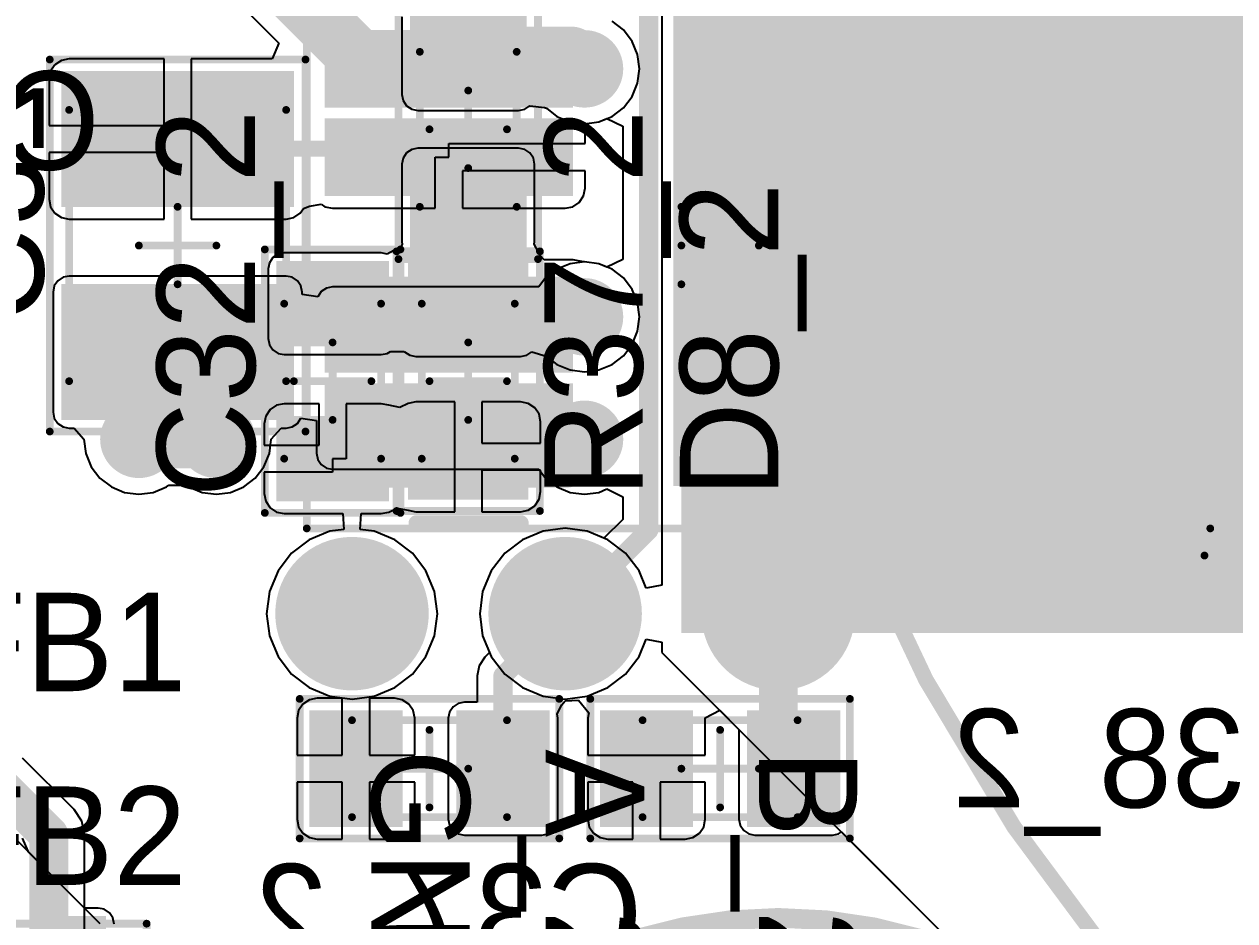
# Model space of a CAD drawing. Extents: x 5 to 126, y 30 to 120.
# Drawn here: x 52.77 to 68.39, y 83.79 to 95.36 of the extents above; entities that cross this region are included whole.
import ezdxf

# ---------------------------------------------------------------- set-up
doc = ezdxf.new("R2010")
doc.units = 0
doc.layers.get('0').update_dxf_attribs({"linetype": 'CONTINUOUS'})
for name, color, linetype in [('BOTTOMLAYER', 5, 'CONTINUOUS'), ('BOTTOMOVERLAY', 54, 'CONTINUOUS'), ('BOTTOMPASTE', 16, 'CONTINUOUS'), ('BOTTOMSOLDER', 6, 'CONTINUOUS'), ('MECHANICAL1', 6, 'CONTINUOUS'), ('MECHANICAL13', 56, 'CONTINUOUS'), ('MECHANICAL15', 56, 'CONTINUOUS'), ('MULTILAYER', 9, 'CONTINUOUS'), ('TOPLAYER', 1, 'CONTINUOUS'), ('TOPOVERLAY', 2, 'CONTINUOUS'), ('TOPPASTE', 8, 'CONTINUOUS'), ('TOPSOLDER', 216, 'CONTINUOUS')]:
    doc.layers.add(name, color=color, linetype=linetype)

# ---------------------------------------------------------------- blocks, each defined once
blk = doc.blocks.new('K_______5001_6')
at = {"layer": 'BOTTOMLAYER', "const_width": 0.889}
blk.add_lwpolyline([(-0.4445, 0, 1), (0.4445, 0, 1)], format="xyb", close=True, dxfattribs=at)
at = {"layer": 'BOTTOMSOLDER', "const_width": 0.9906}
blk.add_lwpolyline([(-0.4953, 0, 1), (0.4953, 0, 1)], format="xyb", close=True, dxfattribs=at)
at = {"layer": 'MULTILAYER', "const_width": 0.889}
blk.add_lwpolyline([(-0.4445, 0, 1), (0.4445, 0, 1)], format="xyb", close=True, dxfattribs=at)
at = {"layer": 'TOPLAYER', "const_width": 0.889}
blk.add_lwpolyline([(-0.4445, 0, 1), (0.4445, 0, 1)], format="xyb", close=True, dxfattribs=at)
at = {"layer": 'TOPSOLDER', "const_width": 0.9906}
blk.add_lwpolyline([(-0.4953, 0, 1), (0.4953, 0, 1)], format="xyb", close=True, dxfattribs=at)
blk = doc.blocks.new('12_5_________11')
at = {"layer": 'TOPOVERLAY', "const_width": 0.254}
blk.add_lwpolyline([(8.825, 0, 1), (-3.825, 0, 1)], format="xyb", close=True, dxfattribs=at)
blk = doc.blocks.new('12_5_________12')
at = {"layer": 'TOPOVERLAY', "const_width": 0.254}
blk.add_lwpolyline([(8.825, 0, 1), (-3.825, 0, 1)], format="xyb", close=True, dxfattribs=at)
blk = doc.blocks.new('K_______5002_33')
at = {"layer": 'BOTTOMLAYER', "const_width": 0.889}
blk.add_lwpolyline([(-0.4445, 0, 1), (0.4445, 0, 1)], format="xyb", close=True, dxfattribs=at)
at = {"layer": 'BOTTOMSOLDER', "const_width": 0.9906}
blk.add_lwpolyline([(-0.4953, 0, 1), (0.4953, 0, 1)], format="xyb", close=True, dxfattribs=at)
at = {"layer": 'MULTILAYER', "const_width": 0.889}
blk.add_lwpolyline([(-0.4445, 0, 1), (0.4445, 0, 1)], format="xyb", close=True, dxfattribs=at)
at = {"layer": 'TOPLAYER', "const_width": 0.889}
blk.add_lwpolyline([(-0.4445, 0, 1), (0.4445, 0, 1)], format="xyb", close=True, dxfattribs=at)
at = {"layer": 'TOPSOLDER', "const_width": 0.9906}
blk.add_lwpolyline([(-0.4953, 0, 1), (0.4953, 0, 1)], format="xyb", close=True, dxfattribs=at)
blk = doc.blocks.new('K_______5002_35')
at = {"layer": 'BOTTOMLAYER', "const_width": 0.889}
blk.add_lwpolyline([(-0.4445, 0, 1), (0.4445, 0, 1)], format="xyb", close=True, dxfattribs=at)
at = {"layer": 'BOTTOMSOLDER', "const_width": 0.9906}
blk.add_lwpolyline([(-0.4953, 0, 1), (0.4953, 0, 1)], format="xyb", close=True, dxfattribs=at)
at = {"layer": 'MULTILAYER', "const_width": 0.889}
blk.add_lwpolyline([(-0.4445, 0, 1), (0.4445, 0, 1)], format="xyb", close=True, dxfattribs=at)
at = {"layer": 'TOPLAYER', "const_width": 0.889}
blk.add_lwpolyline([(-0.4445, 0, 1), (0.4445, 0, 1)], format="xyb", close=True, dxfattribs=at)
at = {"layer": 'TOPSOLDER', "const_width": 0.9906}
blk.add_lwpolyline([(-0.4953, 0, 1), (0.4953, 0, 1)], format="xyb", close=True, dxfattribs=at)
blk = doc.blocks.new('1210C_B_39')
at = {"layer": 'BOTTOMLAYER'}
for points in [[(-2.15, 1.4), (-2.15, -1.4), (-0.6, 1.4), (-0.6, -1.4)], [(0.6, 1.4), (0.6, -1.4), (2.15, 1.4), (2.15, -1.4)]]:
    blk.add_solid(points, dxfattribs=at)
at = {"layer": 'BOTTOMPASTE'}
for points in [[(-2.15, 1.4), (-2.15, -1.4), (-0.6, 1.4), (-0.6, -1.4)], [(0.6, 1.4), (0.6, -1.4), (2.15, 1.4), (2.15, -1.4)]]:
    blk.add_solid(points, dxfattribs=at)
at = {"layer": 'BOTTOMSOLDER'}
for points in [[(-2.252, 1.502), (-2.252, -1.502), (-0.498, 1.502), (-0.498, -1.502)], [(0.498, 1.502), (0.498, -1.502), (2.252, 1.502), (2.252, -1.502)]]:
    blk.add_solid(points, dxfattribs=at)
at = {"layer": 'MECHANICAL13', "const_width": 0.1}
for points in [[(-1.75, 1.4), (1.75, 1.4)], [(-1.75, 1.4), (-1.75, -1.4)], [(1.75, 1.4), (1.75, -1.4)], [(-1.75, -1.4), (1.75, -1.4)]]:
    blk.add_lwpolyline(points, dxfattribs=at)
at = {"layer": 'MECHANICAL13', "const_width": 0.05}
for points in [[(-1.775, 1.4, 1), (-1.725, 1.4, 1)], [(-1.775, 1.4, 1), (-1.725, 1.4, 1)], [(1.725, 1.4, 1), (1.775, 1.4, 1)], [(1.725, 1.4, 1), (1.775, 1.4, 1)], [(-1.775, -1.4, 1), (-1.725, -1.4, 1)], [(-1.775, -1.4, 1), (-1.725, -1.4, 1)], [(1.725, -1.4, 1), (1.775, -1.4, 1)], [(1.725, -1.4, 1), (1.775, -1.4, 1)]]:
    blk.add_lwpolyline(points, format="xyb", close=True, dxfattribs=at)
at = {"layer": 'MECHANICAL15', "const_width": 0.1}
for points in [[(-2.4, 1.65), (2.4, 1.65)], [(-2.4, 1.65), (-2.4, -1.65)], [(2.4, 1.65), (2.4, -1.65)], [(0, 0.5), (0, -0.5)], [(-0.5, 0), (0.5, 0)], [(-2.4, -1.65), (2.4, -1.65)]]:
    blk.add_lwpolyline(points, dxfattribs=at)
at = {"layer": 'MECHANICAL15', "const_width": 0.05}
for points in [[(-2.425, 1.65, 1), (-2.375, 1.65, 1)], [(-2.425, 1.65, 1), (-2.375, 1.65, 1)], [(2.375, 1.65, 1), (2.425, 1.65, 1)], [(2.375, 1.65, 1), (2.425, 1.65, 1)], [(-0.025, 0.5, 1), (0.025, 0.5, 1)], [(-0.525, 0, 1), (-0.475, 0, 1)], [(0.475, 0, 1), (0.525, 0, 1)], [(-0.025, -0.5, 1), (0.025, -0.5, 1)], [(-2.425, -1.65, 1), (-2.375, -1.65, 1)], [(-2.425, -1.65, 1), (-2.375, -1.65, 1)], [(2.375, -1.65, 1), (2.425, -1.65, 1)], [(2.375, -1.65, 1), (2.425, -1.65, 1)]]:
    blk.add_lwpolyline(points, format="xyb", close=True, dxfattribs=at)
blk = doc.blocks.new('0805C_49')
at = {"layer": 'MECHANICAL13', "const_width": 0.1}
for points in [[(-1.675, -0.9), (-1.675, 0.9)], [(1.675, 0.9), (-1.675, 0.9)], [(1.675, -0.9), (1.675, 0.9)], [(-1, -0.625), (-1, 0.625)], [(1, 0.625), (-1, 0.625)], [(1, -0.625), (1, 0.625)], [(0, -0.5), (0, 0.5)], [(0.5, 0), (-0.5, 0)], [(1, -0.625), (-1, -0.625)], [(1.675, -0.9), (-1.675, -0.9)]]:
    blk.add_lwpolyline(points, dxfattribs=at)
at = {"layer": 'MECHANICAL13', "const_width": 0.05}
for points in [[(-1.7, 0.9, 1), (-1.65, 0.9, 1)], [(-1.7, 0.9, 1), (-1.65, 0.9, 1)], [(1.65, 0.9, 1), (1.7, 0.9, 1)], [(1.65, 0.9, 1), (1.7, 0.9, 1)], [(-1.025, 0.625, 1), (-0.975, 0.625, 1)], [(-1.025, 0.625, 1), (-0.975, 0.625, 1)], [(0.975, 0.625, 1), (1.025, 0.625, 1)], [(0.975, 0.625, 1), (1.025, 0.625, 1)], [(-0.025, 0.5, 1), (0.025, 0.5, 1)], [(-0.525, 0, 1), (-0.475, 0, 1)], [(0.475, 0, 1), (0.525, 0, 1)], [(-0.025, -0.5, 1), (0.025, -0.5, 1)], [(-1.025, -0.625, 1), (-0.975, -0.625, 1)], [(-1.025, -0.625, 1), (-0.975, -0.625, 1)], [(0.975, -0.625, 1), (1.025, -0.625, 1)], [(0.975, -0.625, 1), (1.025, -0.625, 1)], [(-1.7, -0.9, 1), (-1.65, -0.9, 1)], [(-1.7, -0.9, 1), (-1.65, -0.9, 1)], [(1.65, -0.9, 1), (1.7, -0.9, 1)], [(1.65, -0.9, 1), (1.7, -0.9, 1)]]:
    blk.add_lwpolyline(points, format="xyb", close=True, dxfattribs=at)
at = {"layer": 'TOPLAYER'}
for points in [[(-0.45, -0.65), (-0.45, 0.65), (-1.45, -0.65), (-1.45, 0.65)], [(1.45, -0.65), (1.45, 0.65), (0.45, -0.65), (0.45, 0.65)]]:
    blk.add_solid(points, dxfattribs=at)
at = {"layer": 'TOPPASTE'}
for points in [[(-0.45, -0.65), (-0.45, 0.65), (-1.45, -0.65), (-1.45, 0.65)], [(1.45, -0.65), (1.45, 0.65), (0.45, -0.65), (0.45, 0.65)]]:
    blk.add_solid(points, dxfattribs=at)
at = {"layer": 'TOPSOLDER'}
for points in [[(-0.348, -0.752), (-0.348, 0.752), (-1.552, -0.752), (-1.552, 0.752)], [(1.552, -0.752), (1.552, 0.752), (0.348, -0.752), (0.348, 0.752)]]:
    blk.add_solid(points, dxfattribs=at)
blk = doc.blocks.new('0805C_B_51')
at = {"layer": 'BOTTOMLAYER'}
for points in [[(-1.45, 0.65), (-1.45, -0.65), (-0.45, 0.65), (-0.45, -0.65)], [(0.45, 0.65), (0.45, -0.65), (1.45, 0.65), (1.45, -0.65)]]:
    blk.add_solid(points, dxfattribs=at)
at = {"layer": 'BOTTOMPASTE'}
for points in [[(-1.45, 0.65), (-1.45, -0.65), (-0.45, 0.65), (-0.45, -0.65)], [(0.45, 0.65), (0.45, -0.65), (1.45, 0.65), (1.45, -0.65)]]:
    blk.add_solid(points, dxfattribs=at)
at = {"layer": 'BOTTOMSOLDER'}
for points in [[(-1.552, 0.752), (-1.552, -0.752), (-0.348, 0.752), (-0.348, -0.752)], [(0.348, 0.752), (0.348, -0.752), (1.552, 0.752), (1.552, -0.752)]]:
    blk.add_solid(points, dxfattribs=at)
at = {"layer": 'MECHANICAL13', "const_width": 0.1}
for points in [[(-1.675, -0.9), (-1.675, 0.9)], [(-1.675, 0.9), (1.675, 0.9)], [(1.675, -0.9), (1.675, 0.9)], [(-1, -0.625), (-1, 0.625)], [(-1, 0.625), (1, 0.625)], [(1, -0.625), (1, 0.625)], [(0, -0.5), (0, 0.5)], [(-0.5, 0), (0.5, 0)], [(-1, -0.625), (1, -0.625)], [(-1.675, -0.9), (1.675, -0.9)]]:
    blk.add_lwpolyline(points, dxfattribs=at)
at = {"layer": 'MECHANICAL13', "const_width": 0.05}
for points in [[(-1.7, 0.9, 1), (-1.65, 0.9, 1)], [(-1.7, 0.9, 1), (-1.65, 0.9, 1)], [(1.65, 0.9, 1), (1.7, 0.9, 1)], [(1.65, 0.9, 1), (1.7, 0.9, 1)], [(-1.025, 0.625, 1), (-0.975, 0.625, 1)], [(-1.025, 0.625, 1), (-0.975, 0.625, 1)], [(0.975, 0.625, 1), (1.025, 0.625, 1)], [(0.975, 0.625, 1), (1.025, 0.625, 1)], [(-0.025, 0.5, 1), (0.025, 0.5, 1)], [(-0.525, 0, 1), (-0.475, 0, 1)], [(0.475, 0, 1), (0.525, 0, 1)], [(-0.025, -0.5, 1), (0.025, -0.5, 1)], [(-1.025, -0.625, 1), (-0.975, -0.625, 1)], [(-1.025, -0.625, 1), (-0.975, -0.625, 1)], [(0.975, -0.625, 1), (1.025, -0.625, 1)], [(0.975, -0.625, 1), (1.025, -0.625, 1)], [(-1.7, -0.9, 1), (-1.65, -0.9, 1)], [(-1.7, -0.9, 1), (-1.65, -0.9, 1)], [(1.65, -0.9, 1), (1.7, -0.9, 1)], [(1.65, -0.9, 1), (1.7, -0.9, 1)]]:
    blk.add_lwpolyline(points, format="xyb", close=True, dxfattribs=at)
blk = doc.blocks.new('0805C_B_53')
at = {"layer": 'BOTTOMLAYER'}
for points in [[(-1.45, 0.65), (-1.45, -0.65), (-0.45, 0.65), (-0.45, -0.65)], [(0.45, 0.65), (0.45, -0.65), (1.45, 0.65), (1.45, -0.65)]]:
    blk.add_solid(points, dxfattribs=at)
at = {"layer": 'BOTTOMPASTE'}
for points in [[(-1.45, 0.65), (-1.45, -0.65), (-0.45, 0.65), (-0.45, -0.65)], [(0.45, 0.65), (0.45, -0.65), (1.45, 0.65), (1.45, -0.65)]]:
    blk.add_solid(points, dxfattribs=at)
at = {"layer": 'BOTTOMSOLDER'}
for points in [[(-1.552, 0.752), (-1.552, -0.752), (-0.348, 0.752), (-0.348, -0.752)], [(0.348, 0.752), (0.348, -0.752), (1.552, 0.752), (1.552, -0.752)]]:
    blk.add_solid(points, dxfattribs=at)
at = {"layer": 'MECHANICAL13', "const_width": 0.1}
for points in [[(-1.675, -0.9), (-1.675, 0.9)], [(-1.675, 0.9), (1.675, 0.9)], [(1.675, -0.9), (1.675, 0.9)], [(-1, -0.625), (-1, 0.625)], [(-1, 0.625), (1, 0.625)], [(1, -0.625), (1, 0.625)], [(0, -0.5), (0, 0.5)], [(-0.5, 0), (0.5, 0)], [(-1, -0.625), (1, -0.625)], [(-1.675, -0.9), (1.675, -0.9)]]:
    blk.add_lwpolyline(points, dxfattribs=at)
at = {"layer": 'MECHANICAL13', "const_width": 0.05}
for points in [[(-1.7, 0.9, 1), (-1.65, 0.9, 1)], [(-1.7, 0.9, 1), (-1.65, 0.9, 1)], [(1.65, 0.9, 1), (1.7, 0.9, 1)], [(1.65, 0.9, 1), (1.7, 0.9, 1)], [(-1.025, 0.625, 1), (-0.975, 0.625, 1)], [(-1.025, 0.625, 1), (-0.975, 0.625, 1)], [(0.975, 0.625, 1), (1.025, 0.625, 1)], [(0.975, 0.625, 1), (1.025, 0.625, 1)], [(-0.025, 0.5, 1), (0.025, 0.5, 1)], [(-0.525, 0, 1), (-0.475, 0, 1)], [(0.475, 0, 1), (0.525, 0, 1)], [(-0.025, -0.5, 1), (0.025, -0.5, 1)], [(-1.025, -0.625, 1), (-0.975, -0.625, 1)], [(-1.025, -0.625, 1), (-0.975, -0.625, 1)], [(0.975, -0.625, 1), (1.025, -0.625, 1)], [(0.975, -0.625, 1), (1.025, -0.625, 1)], [(-1.7, -0.9, 1), (-1.65, -0.9, 1)], [(-1.7, -0.9, 1), (-1.65, -0.9, 1)], [(1.65, -0.9, 1), (1.7, -0.9, 1)], [(1.65, -0.9, 1), (1.7, -0.9, 1)]]:
    blk.add_lwpolyline(points, format="xyb", close=True, dxfattribs=at)
blk = doc.blocks.new('M____MELF_57')
at = {"layer": 'MECHANICAL13', "const_width": 0.1}
for points in [[(-1, 0.6), (-1, -0.6)], [(-1, 0.6), (1, 0.6)], [(1, 0.6), (1, -0.6)], [(-1, -0.6), (1, -0.6)]]:
    blk.add_lwpolyline(points, dxfattribs=at)
at = {"layer": 'MECHANICAL13', "const_width": 0.05}
for points in [[(-1.025, 0.6, 1), (-0.975, 0.6, 1)], [(-1.025, 0.6, 1), (-0.975, 0.6, 1)], [(0.975, 0.6, 1), (1.025, 0.6, 1)], [(0.975, 0.6, 1), (1.025, 0.6, 1)], [(-1.025, -0.6, 1), (-0.975, -0.6, 1)], [(-1.025, -0.6, 1), (-0.975, -0.6, 1)], [(0.975, -0.6, 1), (1.025, -0.6, 1)], [(0.975, -0.6, 1), (1.025, -0.6, 1)]]:
    blk.add_lwpolyline(points, format="xyb", close=True, dxfattribs=at)
at = {"layer": 'MECHANICAL13'}
blk.add_solid([(-1, -0.6), (-0.731, -0.6), (-1, 0.6), (-0.731, 0.6)], dxfattribs=at)
at = {"layer": 'MECHANICAL15', "const_width": 0.1}
for points in [[(-1.675, 0.925), (-1.675, -0.925)], [(-1.675, 0.925), (1.675, 0.925)], [(1.675, 0.925), (1.675, -0.925)], [(0, 0.5), (0, -0.5)], [(-0.5, 0), (0.5, 0)], [(-1.675, -0.925), (1.675, -0.925)]]:
    blk.add_lwpolyline(points, dxfattribs=at)
at = {"layer": 'MECHANICAL15', "const_width": 0.05}
for points in [[(-1.7, 0.925, 1), (-1.65, 0.925, 1)], [(-1.7, 0.925, 1), (-1.65, 0.925, 1)], [(1.65, 0.925, 1), (1.7, 0.925, 1)], [(1.65, 0.925, 1), (1.7, 0.925, 1)], [(-0.025, 0.5, 1), (0.025, 0.5, 1)], [(-0.525, 0, 1), (-0.475, 0, 1)], [(0.475, 0, 1), (0.525, 0, 1)], [(-0.025, -0.5, 1), (0.025, -0.5, 1)], [(-1.7, -0.925, 1), (-1.65, -0.925, 1)], [(-1.7, -0.925, 1), (-1.65, -0.925, 1)], [(1.65, -0.925, 1), (1.7, -0.925, 1)], [(1.65, -0.925, 1), (1.7, -0.925, 1)]]:
    blk.add_lwpolyline(points, format="xyb", close=True, dxfattribs=at)
at = {"layer": 'TOPLAYER'}
for points in [[(-0.525, -0.675), (-0.525, 0.675), (-1.425, -0.675), (-1.425, 0.675)], [(1.425, -0.675), (1.425, 0.675), (0.525, -0.675), (0.525, 0.675)]]:
    blk.add_solid(points, dxfattribs=at)
at = {"layer": 'TOPOVERLAY', "const_width": 0.2}
blk.add_lwpolyline([(-1.83, 0.67), (-1.83, -0.68)], dxfattribs=at)
at = {"layer": 'TOPOVERLAY', "const_width": 0.1}
for points in [[(-1.88, 0.67, 1), (-1.78, 0.67, 1)], [(-1.88, -0.68, 1), (-1.78, -0.68, 1)]]:
    blk.add_lwpolyline(points, format="xyb", close=True, dxfattribs=at)
at = {"layer": 'TOPPASTE'}
for points in [[(-0.525, -0.675), (-0.525, 0.675), (-1.425, -0.675), (-1.425, 0.675)], [(1.425, -0.675), (1.425, 0.675), (0.525, -0.675), (0.525, 0.675)]]:
    blk.add_solid(points, dxfattribs=at)
at = {"layer": 'TOPSOLDER'}
for points in [[(-0.423, -0.777), (-0.423, 0.777), (-1.527, -0.777), (-1.527, 0.777)], [(1.527, -0.777), (1.527, 0.777), (0.423, -0.777), (0.423, 0.777)]]:
    blk.add_solid(points, dxfattribs=at)
blk = doc.blocks.new('TO_252_B_65')
at = {"layer": 'BOTTOMLAYER'}
for points in [[(-0.5, 3), (-0.5, -3), (6, 3), (6, -3)], [(-5, 2.68), (-5, 1.88), (-2, 2.68), (-2, 1.88)], [(-5, 1.54), (-5, 0.74), (-2, 1.54), (-2, 0.74)], [(-5, -0.74), (-5, -1.54), (-2, -0.74), (-2, -1.54)], [(-5, -1.88), (-5, -2.68), (-2, -1.88), (-2, -2.68)]]:
    blk.add_solid(points, dxfattribs=at)
at = {"layer": 'BOTTOMPASTE'}
for points in [[(-0.5, 3), (-0.5, -3), (6, 3), (6, -3)], [(-5, 2.68), (-5, 1.88), (-2, 2.68), (-2, 1.88)], [(-5, 1.54), (-5, 0.74), (-2, 1.54), (-2, 0.74)], [(-5, -0.74), (-5, -1.54), (-2, -0.74), (-2, -1.54)], [(-5, -1.88), (-5, -2.68), (-2, -1.88), (-2, -2.68)]]:
    blk.add_solid(points, dxfattribs=at)
at = {"layer": 'BOTTOMSOLDER'}
for points in [[(-0.602, 3.102), (-0.602, -3.102), (6.102, 3.102), (6.102, -3.102)], [(-5.102, 2.782), (-5.102, 1.778), (-1.898, 2.782), (-1.898, 1.778)], [(-5.102, 1.642), (-5.102, 0.638), (-1.898, 1.642), (-1.898, 0.638)], [(-5.102, -0.638), (-5.102, -1.642), (-1.898, -0.638), (-1.898, -1.642)], [(-5.102, -1.778), (-5.102, -2.782), (-1.898, -1.778), (-1.898, -2.782)]]:
    blk.add_solid(points, dxfattribs=at)
at = {"layer": 'MECHANICAL15', "const_width": 0.1}
for points in [[(-5.334, -3.65), (-5.334, 3.65)], [(-5.334, 3.65), (6.325, 3.65)], [(6.325, -3.65), (6.325, 3.65)], [(-0.5, -0.5), (-0.5, 0.5)], [(-0.5, 0), (0.5, 0)], [(-5.334, -3.65), (6.325, -3.65)]]:
    blk.add_lwpolyline(points, dxfattribs=at)
at = {"layer": 'MECHANICAL15', "const_width": 0.05}
for points in [[(-5.359, 3.65, 1), (-5.309, 3.65, 1)], [(-5.359, 3.65, 1), (-5.309, 3.65, 1)], [(6.3, 3.65, 1), (6.35, 3.65, 1)], [(6.3, 3.65, 1), (6.35, 3.65, 1)], [(-0.525, 0.5, 1), (-0.475, 0.5, 1)], [(-0.525, 0, 1), (-0.475, 0, 1)], [(0.475, 0, 1), (0.525, 0, 1)], [(-0.525, -0.5, 1), (-0.475, -0.5, 1)], [(-5.359, -3.65, 1), (-5.309, -3.65, 1)], [(-5.359, -3.65, 1), (-5.309, -3.65, 1)], [(6.3, -3.65, 1), (6.35, -3.65, 1)], [(6.3, -3.65, 1), (6.35, -3.65, 1)]]:
    blk.add_lwpolyline(points, format="xyb", close=True, dxfattribs=at)
blk = doc.blocks.new('0805R_71')
at = {"layer": 'MECHANICAL13', "const_width": 0.1}
for points in [[(1.7, 0.875), (-1.7, 0.875)], [(-1.7, -0.875), (-1.7, 0.875)], [(1.7, -0.875), (1.7, 0.875)], [(1, 0.625), (-1, 0.625)], [(-1, -0.625), (-1, 0.625)], [(1, -0.625), (1, 0.625)], [(0, -0.5), (0, 0.5)], [(0.5, 0), (-0.5, 0)], [(1, -0.625), (-1, -0.625)], [(1.7, -0.875), (-1.7, -0.875)]]:
    blk.add_lwpolyline(points, dxfattribs=at)
at = {"layer": 'MECHANICAL13', "const_width": 0.05}
for points in [[(-1.725, 0.875, 1), (-1.675, 0.875, 1)], [(-1.725, 0.875, 1), (-1.675, 0.875, 1)], [(1.675, 0.875, 1), (1.725, 0.875, 1)], [(1.675, 0.875, 1), (1.725, 0.875, 1)], [(-1.025, 0.625, 1), (-0.975, 0.625, 1)], [(-1.025, 0.625, 1), (-0.975, 0.625, 1)], [(0.975, 0.625, 1), (1.025, 0.625, 1)], [(0.975, 0.625, 1), (1.025, 0.625, 1)], [(-0.025, 0.5, 1), (0.025, 0.5, 1)], [(-0.525, 0, 1), (-0.475, 0, 1)], [(0.475, 0, 1), (0.525, 0, 1)], [(-0.025, -0.5, 1), (0.025, -0.5, 1)], [(-1.025, -0.625, 1), (-0.975, -0.625, 1)], [(-1.025, -0.625, 1), (-0.975, -0.625, 1)], [(0.975, -0.625, 1), (1.025, -0.625, 1)], [(0.975, -0.625, 1), (1.025, -0.625, 1)], [(-1.725, -0.875, 1), (-1.675, -0.875, 1)], [(-1.725, -0.875, 1), (-1.675, -0.875, 1)], [(1.675, -0.875, 1), (1.725, -0.875, 1)], [(1.675, -0.875, 1), (1.725, -0.875, 1)]]:
    blk.add_lwpolyline(points, format="xyb", close=True, dxfattribs=at)
at = {"layer": 'TOPLAYER'}
for points in [[(-0.55, -0.625), (-0.55, 0.625), (-1.45, -0.625), (-1.45, 0.625)], [(1.45, -0.625), (1.45, 0.625), (0.55, -0.625), (0.55, 0.625)]]:
    blk.add_solid(points, dxfattribs=at)
at = {"layer": 'TOPPASTE'}
for points in [[(-0.55, -0.625), (-0.55, 0.625), (-1.45, -0.625), (-1.45, 0.625)], [(1.45, -0.625), (1.45, 0.625), (0.55, -0.625), (0.55, 0.625)]]:
    blk.add_solid(points, dxfattribs=at)
at = {"layer": 'TOPSOLDER'}
for points in [[(-0.448, -0.727), (-0.448, 0.727), (-1.552, -0.727), (-1.552, 0.727)], [(1.552, -0.727), (1.552, 0.727), (0.448, -0.727), (0.448, 0.727)]]:
    blk.add_solid(points, dxfattribs=at)
blk = doc.blocks.new('GDT_DIY_75')
at = {"layer": 'MECHANICAL13', "const_width": 0.2}
blk.add_lwpolyline([(18.5, 0, 1), (-18.5, 0, 1)], format="xyb", close=True, dxfattribs=at)
at = {"layer": 'TOPOVERLAY', "const_width": 0.2}
for points in [[(22.5, 0, 1), (-22.5, 0, 1)], [(18.5, 0, 1), (-18.5, 0, 1)]]:
    blk.add_lwpolyline(points, format="xyb", close=True, dxfattribs=at)
blk = doc.blocks.new('SOIC_8_B_80')
at = {"layer": 'BOTTOMLAYER'}
for points in [[(-3.745, 2.225), (-3.745, 1.585), (-1.845, 2.225), (-1.845, 1.585)], [(1.845, 2.225), (1.845, 1.585), (3.745, 2.225), (3.745, 1.585)], [(-3.745, 0.955), (-3.745, 0.315), (-1.845, 0.955), (-1.845, 0.315)], [(1.845, 0.955), (1.845, 0.315), (3.745, 0.955), (3.745, 0.315)], [(-3.745, -0.315), (-3.745, -0.955), (-1.845, -0.315), (-1.845, -0.955)], [(1.845, -0.315), (1.845, -0.955), (3.745, -0.315), (3.745, -0.955)], [(-3.745, -1.585), (-3.745, -2.225), (-1.845, -1.585), (-1.845, -2.225)], [(1.845, -1.585), (1.845, -2.225), (3.745, -1.585), (3.745, -2.225)]]:
    blk.add_solid(points, dxfattribs=at)
at = {"layer": 'BOTTOMOVERLAY'}
for points, const_width in [([(-2.67, -2.775, 1), (-2.92, -2.775, 1)], 0.25), ([(-2.983, -2.775, 1), (-2.858, -2.775, 1)], 0.125), ([(-2.732, -2.775, 1), (-2.608, -2.775, 1)], 0.125)]:
    blk.add_lwpolyline(points, format="xyb", close=True, dxfattribs=dict(at, const_width=const_width))
at = {"layer": 'BOTTOMPASTE'}
for points in [[(-3.745, 2.225), (-3.745, 1.585), (-1.845, 2.225), (-1.845, 1.585)], [(1.845, 2.225), (1.845, 1.585), (3.745, 2.225), (3.745, 1.585)], [(-3.745, 0.955), (-3.745, 0.315), (-1.845, 0.955), (-1.845, 0.315)], [(1.845, 0.955), (1.845, 0.315), (3.745, 0.955), (3.745, 0.315)], [(-3.745, -0.315), (-3.745, -0.955), (-1.845, -0.315), (-1.845, -0.955)], [(1.845, -0.315), (1.845, -0.955), (3.745, -0.315), (3.745, -0.955)], [(-3.745, -1.585), (-3.745, -2.225), (-1.845, -1.585), (-1.845, -2.225)], [(1.845, -1.585), (1.845, -2.225), (3.745, -1.585), (3.745, -2.225)]]:
    blk.add_solid(points, dxfattribs=at)
at = {"layer": 'BOTTOMSOLDER'}
for points in [[(-3.847, 2.327), (-3.847, 1.483), (-1.743, 2.327), (-1.743, 1.483)], [(1.743, 2.327), (1.743, 1.483), (3.847, 2.327), (3.847, 1.483)], [(-3.847, 1.057), (-3.847, 0.213), (-1.743, 1.057), (-1.743, 0.213)], [(1.743, 1.057), (1.743, 0.213), (3.847, 1.057), (3.847, 0.213)], [(-3.847, -0.213), (-3.847, -1.057), (-1.743, -0.213), (-1.743, -1.057)], [(1.743, -0.213), (1.743, -1.057), (3.847, -0.213), (3.847, -1.057)], [(-3.847, -1.483), (-3.847, -2.327), (-1.743, -1.483), (-1.743, -2.327)], [(1.743, -1.483), (1.743, -2.327), (3.847, -1.483), (3.847, -2.327)]]:
    blk.add_solid(points, dxfattribs=at)
at = {"layer": 'MECHANICAL13', "const_width": 0.1}
for points in [[(-3.75, 2.85), (-3.75, -2.85)], [(-3.75, 2.85), (3.75, 2.85)], [(3.75, 2.85), (3.75, -2.85)], [(-2.03, 2.605), (-2.03, -2.605)], [(-2.03, 2.605), (2.03, 2.605)], [(2.03, 2.605), (2.03, -2.605)], [(0, 0.5), (0, -0.5)], [(-0.5, 0), (0.5, 0)], [(-2.03, -2.605), (2.03, -2.605)], [(-3.75, -2.85), (3.75, -2.85)]]:
    blk.add_lwpolyline(points, dxfattribs=at)
at = {"layer": 'MECHANICAL13'}
for points, const_width in [([(-3.775, 2.85, 1), (-3.725, 2.85, 1)], 0.05), ([(-3.775, 2.85, 1), (-3.725, 2.85, 1)], 0.05), ([(3.725, 2.85, 1), (3.775, 2.85, 1)], 0.05), ([(3.725, 2.85, 1), (3.775, 2.85, 1)], 0.05), ([(-2.055, 2.605, 1), (-2.005, 2.605, 1)], 0.05), ([(-2.055, 2.605, 1), (-2.005, 2.605, 1)], 0.05), ([(2.005, 2.605, 1), (2.055, 2.605, 1)], 0.05), ([(2.005, 2.605, 1), (2.055, 2.605, 1)], 0.05), ([(-0.025, 0.5, 1), (0.025, 0.5, 1)], 0.05), ([(-0.525, 0, 1), (-0.475, 0, 1)], 0.05), ([(0.475, 0, 1), (0.525, 0, 1)], 0.05), ([(-0.025, -0.5, 1), (0.025, -0.5, 1)], 0.05), ([(-0.58, -1.655, 1), (-1.58, -1.655, 1)], 0.1), ([(-1.605, -1.655, 1), (-1.555, -1.655, 1)], 0.05), ([(-0.605, -1.655, 1), (-0.555, -1.655, 1)], 0.05), ([(-2.055, -2.605, 1), (-2.005, -2.605, 1)], 0.05), ([(-2.055, -2.605, 1), (-2.005, -2.605, 1)], 0.05), ([(2.005, -2.605, 1), (2.055, -2.605, 1)], 0.05), ([(2.005, -2.605, 1), (2.055, -2.605, 1)], 0.05), ([(-3.775, -2.85, 1), (-3.725, -2.85, 1)], 0.05), ([(-3.775, -2.85, 1), (-3.725, -2.85, 1)], 0.05), ([(3.725, -2.85, 1), (3.775, -2.85, 1)], 0.05), ([(3.725, -2.85, 1), (3.775, -2.85, 1)], 0.05)]:
    blk.add_lwpolyline(points, format="xyb", close=True, dxfattribs=dict(at, const_width=const_width))

msp = doc.modelspace()

# ---------------------------------------------------------------- linework, layer by layer
at = {"layer": 'BOTTOMLAYER'}
for p, q in [((55.506, 95.66), (56.054, 95.112)), ((56.054, 95.112), (55.97, 94.909)), ((53.167, 94.833), (53.111, 94.749)), ((53.251, 94.889), (53.167, 94.833)), ((53.35, 94.909), (53.251, 94.889)), ((54.575, 94.909), (53.35, 94.909)), ((54.575, 94.05), (54.575, 94.909)), ((55.97, 94.909), (54.925, 94.909)), ((54.925, 94.909), (54.925, 93.875)), ((53.111, 94.749), (53.091, 94.65)), ((53.091, 94.65), (53.091, 94.05)), ((53.091, 94.05), (54.575, 94.05)), ((60.009, 94.04), (60.034, 94.075)), ((60.009, 93.815), (60.009, 94.04)), ((60.034, 94.075), (60.184, 94.095)), ((60.184, 94.095), (60.29, 94.139)), ((60.29, 94.139), (60.494, 94.039)), ((60.494, 94.039), (60.494, 92.321)), ((54.925, 93.875), (54.925, 92.841)), ((58.25, 93.64), (58.25, 93.815)), ((58.25, 93.815), (60.009, 93.815)), ((54.575, 93.7), (53.091, 93.7)), ((53.091, 93.7), (53.091, 93.1)), ((54.575, 92.841), (54.575, 93.7)), ((58.075, 92.981), (58.075, 93.64)), ((58.075, 93.64), (58.25, 93.64)), ((60.009, 93.465), (58.425, 93.465)), ((58.425, 93.465), (58.425, 92.981)), ((60.009, 93.24), (60.009, 93.465)), ((53.091, 93.1), (53.111, 93.001)), ((59.933, 93.057), (59.989, 93.141)), ((59.989, 93.141), (60.009, 93.24)), ((53.111, 93.001), (53.167, 92.917)), ((56.333, 92.917), (56.375, 92.979)), ((56.375, 92.979), (56.452, 93.01)), ((56.452, 93.01), (56.603, 93.033)), ((56.603, 93.033), (56.651, 93.001)), ((56.651, 93.001), (56.75, 92.981)), ((56.75, 92.981), (58.075, 92.981)), ((58.425, 92.981), (59.75, 92.981)), ((59.75, 92.981), (59.849, 93.001)), ((59.849, 93.001), (59.933, 93.057)), ((53.167, 92.917), (53.251, 92.861)), ((53.251, 92.861), (53.35, 92.841)), ((53.35, 92.841), (54.575, 92.841)), ((54.925, 92.841), (56.15, 92.841)), ((56.15, 92.841), (56.249, 92.861)), ((56.249, 92.861), (56.333, 92.917)), ((60.494, 92.321), (60.29, 92.221)), ((59.645, 92.194), (59.498, 92.082)), ((59.816, 92.265), (59.645, 92.194)), ((60, 92.289), (59.816, 92.265)), ((60.184, 92.265), (60, 92.289)), ((60.29, 92.221), (60.184, 92.265)), ((53.204, 92.046), (53.159, 91.979)), ((53.271, 92.091), (53.204, 92.046)), ((53.35, 92.107), (53.271, 92.091)), ((56.15, 92.107), (53.35, 92.107)), ((56.229, 92.091), (56.15, 92.107)), ((56.296, 92.046), (56.229, 92.091)), ((56.341, 91.979), (56.296, 92.046)), ((59.498, 92.082), (59.411, 91.967)), ((53.159, 91.979), (53.143, 91.9)), ((53.143, 91.9), (53.143, 90.35)), ((56.357, 91.9), (56.341, 91.979)), ((56.357, 91.868), (56.357, 91.9)), ((56.559, 91.839), (56.357, 91.868)), ((56.604, 91.907), (56.559, 91.839)), ((56.671, 91.951), (56.604, 91.907)), ((56.75, 91.967), (56.671, 91.951)), ((59.411, 91.967), (56.75, 91.967)), ((53.143, 90.35), (53.159, 90.271)), ((53.159, 90.271), (53.204, 90.203)), ((53.204, 90.203), (53.271, 90.159)), ((53.271, 90.159), (53.35, 90.143)), ((53.35, 90.143), (53.415, 90.143)), ((53.415, 90.143), (53.541, 90)), ((55.959, 90), (56.085, 90.143)), ((56.085, 90.143), (56.15, 90.143)), ((56.15, 90.143), (56.229, 90.159)), ((56.229, 90.159), (56.296, 90.203)), ((56.296, 90.203), (56.341, 90.271)), ((56.341, 90.271), (56.543, 90.242)), ((56.543, 90.242), (56.543, 89.82)), ((53.541, 90), (53.565, 89.816)), ((55.935, 89.816), (55.959, 90)), ((56.543, 89.82), (56.559, 89.741)), ((53.565, 89.816), (53.636, 89.645)), ((55.864, 89.645), (55.935, 89.816)), ((56.559, 89.741), (56.604, 89.674)), ((56.604, 89.674), (56.671, 89.629)), ((53.636, 89.645), (53.748, 89.498)), ((55.752, 89.498), (55.864, 89.645)), ((56.671, 89.629), (56.75, 89.613)), ((56.75, 89.613), (59.411, 89.613)), ((59.411, 89.613), (59.498, 89.498)), ((53.748, 89.498), (53.895, 89.386)), ((53.895, 89.386), (54.066, 89.315)), ((54.434, 89.315), (54.605, 89.386)), ((54.605, 89.386), (54.637, 89.41)), ((54.637, 89.41), (54.863, 89.41)), ((54.863, 89.41), (54.895, 89.386)), ((54.895, 89.386), (55.066, 89.315)), ((55.434, 89.315), (55.605, 89.386)), ((55.605, 89.386), (55.752, 89.498)), ((59.498, 89.498), (59.645, 89.386)), ((59.645, 89.386), (59.816, 89.315)), ((60.184, 89.315), (60.29, 89.359)), ((60.29, 89.359), (60.494, 89.259)), ((54.066, 89.315), (54.25, 89.291)), ((54.25, 89.291), (54.434, 89.315)), ((55.066, 89.315), (55.25, 89.291)), ((55.25, 89.291), (55.434, 89.315)), ((59.816, 89.315), (60, 89.291)), ((60, 89.291), (60.184, 89.315)), ((60.494, 89.259), (60.494, 88.967)), ((60.494, 88.967), (60.251, 88.725)), ((59.465, 88.814), (59.199, 88.704)), ((59.75, 88.852), (59.465, 88.814)), ((60.035, 88.814), (59.75, 88.852)), ((60.251, 88.725), (60.035, 88.814)), ((59.199, 88.704), (58.971, 88.529)), ((58.971, 88.529), (58.796, 88.301)), ((58.796, 88.301), (58.686, 88.035)), ((58.686, 88.035), (58.648, 87.75)), ((58.648, 87.75), (58.686, 87.465)), ((58.686, 87.465), (58.775, 87.249)), ((53.75, 83.75), (50.25, 87.25)), ((58.713, 87.187), (58.641, 87.078)), ((58.775, 87.249), (58.713, 87.187)), ((58.641, 87.078), (58.615, 86.95)), ((58.615, 86.95), (58.615, 86.607)), ((56.367, 86.583), (56.311, 86.499)), ((56.451, 86.639), (56.367, 86.583)), ((56.55, 86.659), (56.451, 86.639)), ((56.875, 86.659), (56.55, 86.659)), ((56.875, 85.925), (56.875, 86.659)), ((57.55, 86.659), (57.225, 86.659)), ((57.225, 86.659), (57.225, 85.925)), ((57.649, 86.639), (57.55, 86.659)), ((57.733, 86.583), (57.649, 86.639)), ((57.789, 86.499), (57.733, 86.583)), ((58.304, 86.546), (58.259, 86.479)), ((58.371, 86.591), (58.304, 86.546)), ((58.45, 86.607), (58.371, 86.591)), ((58.615, 86.607), (58.45, 86.607)), ((59.646, 86.457), (59.709, 86.573)), ((59.709, 86.573), (59.75, 86.625)), ((59.75, 86.625), (59.924, 86.632)), ((59.924, 86.632), (60.055, 86.47)), ((56.311, 86.499), (56.291, 86.4)), ((56.291, 86.4), (56.291, 85.925)), ((57.809, 86.4), (57.789, 86.499)), ((57.809, 85.925), (57.809, 86.4)), ((58.259, 86.479), (58.243, 86.4)), ((58.243, 86.4), (58.243, 85.1)), ((59.657, 86.4), (59.646, 86.457)), ((59.657, 85.1), (59.657, 86.4)), ((60.055, 86.47), (60.041, 86.4)), ((60.041, 86.4), (60.041, 85.925)), ((61.558, 86.405), (61.745, 86.505)), ((61.559, 86.4), (61.558, 86.405)), ((61.559, 85.925), (61.559, 86.4)), ((61.745, 86.505), (61.993, 86.257)), ((61.993, 86.257), (61.993, 85.1)), ((56.291, 85.925), (56.875, 85.925)), ((57.225, 85.925), (57.809, 85.925)), ((60.041, 85.925), (60.8, 85.925)), ((60.8, 85.925), (61.559, 85.925)), ((56.875, 85.575), (56.291, 85.575)), ((56.291, 85.575), (56.291, 85.1)), ((56.875, 84.841), (56.875, 85.575)), ((57.809, 85.575), (57.225, 85.575)), ((57.225, 85.575), (57.225, 84.841)), ((57.809, 85.1), (57.809, 85.575)), ((60.625, 85.575), (60.041, 85.575)), ((60.041, 85.575), (60.041, 85.1)), ((60.625, 84.841), (60.625, 85.575)), ((61.559, 85.575), (60.975, 85.575)), ((60.975, 85.575), (60.975, 84.841)), ((61.559, 85.1), (61.559, 85.575)), ((56.291, 85.1), (56.311, 85.001)), ((56.311, 85.001), (56.367, 84.917)), ((57.733, 84.917), (57.789, 85.001)), ((57.789, 85.001), (57.809, 85.1)), ((58.243, 85.1), (58.259, 85.021)), ((58.259, 85.021), (58.304, 84.954)), ((59.596, 84.954), (59.641, 85.021)), ((59.641, 85.021), (59.657, 85.1)), ((60.041, 85.1), (60.061, 85.001)), ((60.061, 85.001), (60.117, 84.917)), ((61.483, 84.917), (61.539, 85.001)), ((61.539, 85.001), (61.559, 85.1)), ((61.993, 85.1), (62.009, 85.021)), ((62.009, 85.021), (62.054, 84.954)), ((52.82, 84.684), (52.749, 84.855)), ((56.367, 84.917), (56.451, 84.861)), ((56.451, 84.861), (56.55, 84.841)), ((56.55, 84.841), (56.875, 84.841)), ((57.225, 84.841), (57.55, 84.841)), ((57.55, 84.841), (57.649, 84.861)), ((57.649, 84.861), (57.733, 84.917)), ((58.304, 84.954), (58.371, 84.909)), ((58.371, 84.909), (58.45, 84.893)), ((58.45, 84.893), (59.45, 84.893)), ((59.45, 84.893), (59.529, 84.909)), ((59.529, 84.909), (59.596, 84.954)), ((60.117, 84.917), (60.201, 84.861)), ((60.201, 84.861), (60.3, 84.841)), ((60.3, 84.841), (60.625, 84.841)), ((60.975, 84.841), (61.3, 84.841)), ((61.3, 84.841), (61.399, 84.861)), ((61.399, 84.861), (61.483, 84.917)), ((62.054, 84.954), (62.121, 84.909)), ((62.121, 84.909), (62.2, 84.893)), ((62.2, 84.893), (63.2, 84.893)), ((63.2, 84.893), (63.279, 84.909)), ((63.279, 84.909), (63.317, 84.933)), ((63.317, 84.933), (67.5, 80.75)), ((52.821, 84.679), (52.82, 84.684)), ((53.548, 83.952), (52.821, 84.679)), ((53.725, 83.952), (53.548, 83.952)), ((53.804, 83.936), (53.725, 83.952)), ((53.872, 83.891), (53.804, 83.936)), ((53.916, 83.824), (53.872, 83.891)), ((53.932, 83.745), (53.916, 83.824))]:
    msp.add_line(p, q, dxfattribs=at)
for points, const_width in [([(55.75, 96.25), (57.22, 94.78)], 0.75), ([(60.828, 88.828), (60.828, 96.078)], 0.25), ([(57.22, 94.78), (58.25, 94.78)], 0.75), ([(62.5, 90.5), (64.5, 92.5)], 1), ([(54.25, 90.625), (54.75, 91.125)], 0.75), ([(54.75, 91.125), (55.25, 90.625)], 0.75), ([(54.25, 90), (54.25, 90.625)], 0.75), ([(55.25, 90), (55.25, 90.625)], 0.75), ([(62.5, 87.75), (62.5, 90.5)], 1), ([(54.25, 90), (55.25, 90)], 0.75), ([(58.95, 86.95), (60.828, 88.828)], 0.25), ([(62.5, 85.7), (62.5, 87.75)], 0.5), ([(58.95, 85.75), (58.95, 86.95)], 0.25)]:
    msp.add_lwpolyline(points, dxfattribs=dict(at, const_width=const_width))
for points, const_width in [([(57.032, 94.78, 1), (57.407, 94.78, 1)], 0.375), ([(57.032, 94.78, 1), (57.407, 94.78, 1)], 0.375), ([(58.063, 94.78, 1), (58.438, 94.78, 1)], 0.375), ([(59.75, 94.78, 1), (60.25, 94.78, 1)], 0.5), ([(64.25, 92.5, 1), (64.75, 92.5, 1)], 0.5), ([(59.75, 91.58, 1), (60.25, 91.58, 1)], 0.5), ([(54.562, 91.125, 1), (54.937, 91.125, 1)], 0.375), ([(54.562, 91.125, 1), (54.937, 91.125, 1)], 0.375), ([(54.063, 90.625, 1), (54.438, 90.625, 1)], 0.375), ([(54.063, 90.625, 1), (54.438, 90.625, 1)], 0.375), ([(55.063, 90.625, 1), (55.438, 90.625, 1)], 0.375), ([(55.063, 90.625, 1), (55.438, 90.625, 1)], 0.375), ([(62.25, 90.5, 1), (62.75, 90.5, 1)], 0.5), ([(62.25, 90.5, 1), (62.75, 90.5, 1)], 0.5), ([(54, 90, 1), (54.5, 90, 1)], 0.5), ([(55, 90, 1), (55.5, 90, 1)], 0.5), ([(59.75, 90, 1), (60.25, 90, 1)], 0.5), ([(54.063, 90, 1), (54.438, 90, 1)], 0.375), ([(54.063, 90, 1), (54.438, 90, 1)], 0.375), ([(55.063, 90, 1), (55.438, 90, 1)], 0.375), ([(55.063, 90, 1), (55.438, 90, 1)], 0.375), ([(60.766, 88.828, 1), (60.891, 88.828, 1)], 0.125), ([(60.766, 88.828, 1), (60.891, 88.828, 1)], 0.125), ([(62.25, 87.75, 1), (62.75, 87.75, 1)], 0.5), ([(62.375, 87.75, 1), (62.625, 87.75, 1)], 0.25), ([(58.887, 86.95, 1), (59.012, 86.95, 1)], 0.125), ([(58.887, 86.95, 1), (59.012, 86.95, 1)], 0.125), ([(62.375, 85.7, 1), (62.625, 85.7, 1)], 0.25), ([(58.887, 85.75, 1), (59.012, 85.75, 1)], 0.125)]:
    msp.add_lwpolyline(points, format="xyb", close=True, dxfattribs=dict(at, const_width=const_width))
at = {"layer": 'MECHANICAL1', "const_width": 0.1}
for points in [[(68, 88.5), (68, 103.25)], [(68, 88.5), (73.5, 83)]]:
    msp.add_lwpolyline(points, dxfattribs=at)
at = {"layer": 'MECHANICAL1', "const_width": 0.05}
msp.add_lwpolyline([(67.975, 88.5, 1), (68.025, 88.5, 1)], format="xyb", close=True, dxfattribs=at)
msp.add_lwpolyline([(67.975, 88.5, 1), (68.025, 88.5, 1)], format="xyb", close=True, dxfattribs=at)
at = {"layer": 'MULTILAYER', "const_width": 0.5}
for points in [[(59.75, 94.78, 1), (60.25, 94.78, 1)], [(59.75, 91.58, 1), (60.25, 91.58, 1)], [(54, 90, 1), (54.5, 90, 1)], [(55, 90, 1), (55.5, 90, 1)], [(59.75, 90, 1), (60.25, 90, 1)]]:
    msp.add_lwpolyline(points, format="xyb", close=True, dxfattribs=at)
at = {"layer": 'TOPLAYER'}
for p, q in [((61, 103.893), (61, 88.117)), ((57.643, 95.45), (57.643, 94.45)), ((60.502, 95.282), (60.355, 95.394)), ((60.614, 95.135), (60.502, 95.282)), ((60.685, 94.964), (60.614, 95.135)), ((60.709, 94.78), (60.685, 94.964)), ((60.685, 94.596), (60.709, 94.78)), ((60.614, 94.425), (60.685, 94.596)), ((57.643, 94.45), (57.659, 94.371)), ((57.659, 94.371), (57.704, 94.304)), ((60.502, 94.278), (60.614, 94.425)), ((57.704, 94.304), (57.771, 94.259)), ((57.771, 94.259), (57.85, 94.243)), ((57.85, 94.243), (59.15, 94.243)), ((59.15, 94.243), (59.229, 94.259)), ((59.229, 94.259), (59.296, 94.304)), ((59.296, 94.304), (59.482, 94.28)), ((59.482, 94.28), (59.508, 94.271)), ((59.508, 94.271), (59.645, 94.166)), ((60.355, 94.166), (60.502, 94.278)), ((59.645, 94.166), (59.816, 94.095)), ((59.816, 94.095), (60, 94.071)), ((60, 94.071), (60.184, 94.095)), ((60.184, 94.095), (60.355, 94.166)), ((57.771, 93.741), (57.704, 93.697)), ((57.85, 93.757), (57.771, 93.741)), ((59.15, 93.757), (57.85, 93.757)), ((59.229, 93.741), (59.15, 93.757)), ((59.296, 93.697), (59.229, 93.741)), ((57.659, 93.629), (57.643, 93.55)), ((57.704, 93.697), (57.659, 93.629)), ((59.341, 93.629), (59.296, 93.697)), ((59.357, 93.55), (59.341, 93.629)), ((57.643, 93.55), (57.643, 92.55)), ((59.357, 92.55), (59.357, 93.55)), ((57.634, 92.488), (57.454, 92.391)), ((57.649, 92.518), (57.634, 92.488)), ((57.643, 92.55), (57.649, 92.518)), ((59.351, 92.518), (59.357, 92.55)), ((59.433, 92.368), (59.351, 92.518)), ((55.979, 92.346), (55.934, 92.279)), ((56.046, 92.391), (55.979, 92.346)), ((56.125, 92.407), (56.046, 92.391)), ((57.375, 92.407), (56.125, 92.407)), ((57.454, 92.391), (57.375, 92.407)), ((59.481, 92.315), (59.433, 92.368)), ((55.934, 92.279), (55.918, 92.2)), ((55.918, 92.2), (55.918, 91.3)), ((59.855, 92.315), (59.481, 92.315)), ((59.989, 92.288), (59.855, 92.315)), ((60, 92.289), (59.989, 92.288)), ((60.184, 92.265), (60, 92.289)), ((60.355, 92.194), (60.184, 92.265)), ((60.502, 92.082), (60.355, 92.194)), ((60.614, 91.935), (60.502, 92.082)), ((60.685, 91.764), (60.614, 91.935)), ((60.709, 91.58), (60.685, 91.764)), ((60.685, 91.396), (60.709, 91.58)), ((60.614, 91.225), (60.685, 91.396)), ((55.918, 91.3), (55.934, 91.221)), ((60.502, 91.078), (60.614, 91.225)), ((55.934, 91.221), (55.979, 91.154)), ((55.979, 91.154), (56.046, 91.109)), ((56.046, 91.109), (56.125, 91.093)), ((56.125, 91.093), (57.375, 91.093)), ((57.375, 91.093), (57.454, 91.109)), ((57.454, 91.109), (57.495, 91.135)), ((57.495, 91.135), (57.674, 91.135)), ((57.674, 91.135), (57.679, 91.129)), ((57.679, 91.129), (57.746, 91.084)), ((57.746, 91.084), (57.825, 91.068)), ((59.175, 91.068), (59.254, 91.084)), ((59.254, 91.084), (59.321, 91.129)), ((59.321, 91.129), (59.505, 91.073)), ((59.505, 91.073), (59.645, 90.966)), ((60.355, 90.966), (60.502, 91.078)), ((57.825, 91.068), (59.175, 91.068)), ((59.645, 90.966), (59.816, 90.895)), ((60.184, 90.895), (60.355, 90.966)), ((59.816, 90.895), (60, 90.871)), ((60, 90.871), (60.184, 90.895)), ((56.125, 90.459), (56.026, 90.439)), ((56.575, 90.459), (56.125, 90.459)), ((56.575, 89.925), (56.575, 90.459)), ((57.375, 90.459), (56.925, 90.459)), ((56.925, 90.459), (56.925, 89.75)), ((57.474, 90.439), (57.375, 90.459)), ((57.726, 90.464), (57.619, 90.412)), ((57.825, 90.484), (57.726, 90.464)), ((58.325, 90.484), (57.825, 90.484)), ((58.325, 89.775), (58.325, 90.484)), ((59.175, 90.484), (58.675, 90.484)), ((58.675, 90.484), (58.675, 89.95)), ((59.274, 90.464), (59.175, 90.484)), ((59.358, 90.408), (59.274, 90.464)), ((55.886, 90.299), (55.866, 90.2)), ((55.942, 90.383), (55.886, 90.299)), ((56.026, 90.439), (55.942, 90.383)), ((57.619, 90.412), (57.474, 90.439)), ((59.414, 90.324), (59.358, 90.408)), ((59.434, 90.225), (59.414, 90.324)), ((55.866, 90.2), (55.866, 89.925)), ((59.434, 89.95), (59.434, 90.225)), ((55.866, 89.925), (56.575, 89.925)), ((58.675, 89.95), (59.434, 89.95)), ((56.925, 89.75), (56.75, 89.75)), ((56.75, 89.75), (56.75, 89.575)), ((58.325, 89.066), (58.325, 89.775)), ((56.75, 89.575), (55.866, 89.575)), ((55.866, 89.575), (55.866, 89.3)), ((59.434, 89.6), (58.675, 89.6)), ((58.675, 89.6), (58.675, 89.066)), ((59.434, 89.325), (59.434, 89.6)), ((55.866, 89.3), (55.886, 89.201)), ((55.886, 89.201), (55.942, 89.117)), ((59.358, 89.142), (59.414, 89.226)), ((59.414, 89.226), (59.434, 89.325)), ((55.942, 89.117), (56.026, 89.061)), ((56.026, 89.061), (56.125, 89.041)), ((56.125, 89.041), (56.882, 89.041)), ((56.882, 89.041), (56.895, 88.838)), ((57.105, 88.838), (57.118, 89.041)), ((57.118, 89.041), (57.375, 89.041)), ((57.375, 89.041), (57.474, 89.061)), ((57.474, 89.061), (57.581, 89.113)), ((57.581, 89.113), (57.726, 89.086)), ((57.726, 89.086), (57.825, 89.066)), ((57.825, 89.066), (58.325, 89.066)), ((58.675, 89.066), (59.175, 89.066)), ((59.175, 89.066), (59.274, 89.086)), ((59.274, 89.086), (59.358, 89.142)), ((56.715, 88.814), (56.449, 88.704)), ((56.895, 88.838), (56.715, 88.814)), ((57.285, 88.814), (57.105, 88.838)), ((57.551, 88.704), (57.285, 88.814)), ((59.465, 88.814), (59.199, 88.704)), ((59.75, 88.852), (59.465, 88.814)), ((60.035, 88.814), (59.75, 88.852)), ((60.301, 88.704), (60.035, 88.814)), ((56.449, 88.704), (56.221, 88.529)), ((57.779, 88.529), (57.551, 88.704)), ((59.199, 88.704), (58.971, 88.529)), ((60.529, 88.529), (60.301, 88.704)), ((56.221, 88.529), (56.046, 88.301)), ((57.954, 88.301), (57.779, 88.529)), ((58.971, 88.529), (58.796, 88.301)), ((60.704, 88.301), (60.529, 88.529)), ((56.046, 88.301), (55.936, 88.035)), ((58.064, 88.035), (57.954, 88.301)), ((58.796, 88.301), (58.686, 88.035)), ((60.797, 88.077), (60.704, 88.301)), ((61, 88.117), (60.797, 88.077)), ((55.936, 88.035), (55.898, 87.75)), ((58.102, 87.75), (58.064, 88.035)), ((58.686, 88.035), (58.648, 87.75)), ((55.898, 87.75), (55.936, 87.465)), ((58.064, 87.465), (58.102, 87.75)), ((58.648, 87.75), (58.686, 87.465)), ((55.936, 87.465), (56.046, 87.199)), ((57.954, 87.199), (58.064, 87.465)), ((58.686, 87.465), (58.796, 87.199)), ((60.704, 87.199), (60.797, 87.423)), ((60.797, 87.423), (61, 87.383)), ((61, 87.383), (61, 87.25)), ((56.046, 87.199), (56.221, 86.971)), ((57.779, 86.971), (57.954, 87.199)), ((58.796, 87.199), (58.971, 86.971)), ((60.529, 86.971), (60.704, 87.199)), ((61, 87.25), (67.5, 80.75)), ((56.221, 86.971), (56.449, 86.796)), ((57.551, 86.796), (57.779, 86.971)), ((58.971, 86.971), (59.199, 86.796)), ((60.301, 86.796), (60.529, 86.971)), ((56.449, 86.796), (56.715, 86.686)), ((57.285, 86.686), (57.551, 86.796)), ((59.199, 86.796), (59.465, 86.686)), ((60.035, 86.686), (60.301, 86.796)), ((56.715, 86.686), (57, 86.648)), ((57, 86.648), (57.285, 86.686)), ((59.465, 86.686), (59.75, 86.648)), ((59.75, 86.648), (60.035, 86.686)), ((53.415, 85.222), (52.75, 85.887)), ((53.515, 85.072), (53.415, 85.222)), ((53.415, 85.222), (53.415, 85.222)), ((53.55, 84.895), (53.515, 85.072)), ((53.55, 76.103), (53.55, 84.895))]:
    msp.add_line(p, q, dxfattribs=at)
for points, const_width in [([(58.5, 94.95), (59.83, 94.95)], 0.75), ([(59.83, 94.95), (60, 94.78)], 0.75), ([(58.5, 91.725), (58.5, 93.05)], 0.75), ([(56.75, 91.75), (56.775, 91.725)], 0.75), ([(56.775, 91.725), (58.5, 91.725)], 0.75), ([(58.5, 91.725), (59.855, 91.725)], 0.75), ([(56.75, 89.75), (59.75, 89.75)], 0.75), ([(51.548, 86.435), (53.088, 84.895)], 0.5), ([(53.088, 75.912), (53.088, 84.895)], 0.5)]:
    msp.add_lwpolyline(points, dxfattribs=dict(at, const_width=const_width))
for points, const_width in [([(58.312, 94.95, 1), (58.688, 94.95, 1)], 0.375), ([(59.643, 94.95, 1), (60.018, 94.95, 1)], 0.375), ([(59.643, 94.95, 1), (60.018, 94.95, 1)], 0.375), ([(59.75, 94.78, 1), (60.25, 94.78, 1)], 0.5), ([(59.813, 94.78, 1), (60.188, 94.78, 1)], 0.375), ([(58.312, 93.05, 1), (58.688, 93.05, 1)], 0.375), ([(56.563, 91.75, 1), (56.938, 91.75, 1)], 0.375), ([(56.587, 91.725, 1), (56.962, 91.725, 1)], 0.375), ([(56.587, 91.725, 1), (56.962, 91.725, 1)], 0.375), ([(58.312, 91.725, 1), (58.688, 91.725, 1)], 0.375), ([(58.312, 91.725, 1), (58.688, 91.725, 1)], 0.375), ([(58.312, 91.725, 1), (58.688, 91.725, 1)], 0.375), ([(59.668, 91.725, 1), (60.043, 91.725, 1)], 0.375), ([(59.75, 91.58, 1), (60.25, 91.58, 1)], 0.5), ([(54, 90, 1), (54.5, 90, 1)], 0.5), ([(55, 90, 1), (55.5, 90, 1)], 0.5), ([(59.75, 90, 1), (60.25, 90, 1)], 0.5), ([(56.563, 89.75, 1), (56.938, 89.75, 1)], 0.375), ([(59.563, 89.75, 1), (59.938, 89.75, 1)], 0.375), ([(52.963, 84.895, 1), (53.213, 84.895, 1)], 0.25), ([(52.963, 84.895, 1), (53.213, 84.895, 1)], 0.25)]:
    msp.add_lwpolyline(points, format="xyb", close=True, dxfattribs=dict(at, const_width=const_width))
msp.add_solid([(61.25, 87.5), (77.25, 87.5), (61.25, 96), (77.25, 96)], dxfattribs=at)
at = {"layer": 'TOPOVERLAY', "const_width": 0.203}
msp.add_lwpolyline([(56.25, 93.75), (57.5, 93.75)], dxfattribs=at)
at = {"layer": 'TOPOVERLAY', "const_width": 0.102}
for points in [[(56.199, 93.75, 1), (56.301, 93.75, 1)], [(57.449, 93.75, 1), (57.551, 93.75, 1)]]:
    msp.add_lwpolyline(points, format="xyb", close=True, dxfattribs=at)

# ---------------------------------------------------------------- block references
for name, p, rotation in [('GDT_DIY_75', (84.25, 97.5), 270), ('12_5_________11', (45.5, 100.5), 360), ('TO_252_B_65', (61.75, 92.5), 360), ('0805C_49', (58.5, 94), 270), ('1210C_B_39', (54.75, 92.5), 90), ('0805R_71', (56.75, 90.75), 270), ('M____MELF_57', (58.5, 90.75), 90), ('K_______5001_6', (57, 87.75), 90), ('K_______5002_33', (59.75, 87.75), 90), ('K_______5002_35', (62.5, 87.75), 90), ('0805C_B_51', (58, 85.75), 360), ('0805C_B_53', (61.75, 85.75), 360), ('12_5_________12', (65, 77.5), 180), ('SOIC_8_B_80', (51.5, 80), 90)]:
    msp.add_blockref(name, p, dxfattribs=dict(rotation=rotation))

# ---------------------------------------------------------------- texts
at = {"layer": 'BOTTOMOVERLAY', "text_generation_flag": 2}
msp.add_text('C27_2', height=1.27, rotation=270, dxfattribs=at).set_placement((51.75, 91.5))
for s, p in [('C38_2', (69.75, 85.25)), ('C37_2', (60.75, 83.25))]:
    msp.add_text(s, height=1.27, dxfattribs=at).set_placement(p)
at = {"layer": 'TOPOVERLAY'}
for s, rotation, p in [('C2', 180, (53.75, 94.75)), ('C32_2', 90, (55.75, 89.25)), ('R37_2', 90, (60.75, 89.25)), ('D8_2', 90, (62.5, 89.25)), ('GND_2', 270, (57.25, 86)), ('A_2', 270, (59.5, 86)), ('B_2', 270, (62.25, 86))]:
    msp.add_text(s, height=1.27, rotation=rotation, dxfattribs=at).set_placement(p)
for s, p in [('FB1', (51.75, 86.75)), ('FB2', (51.75, 84.25))]:
    msp.add_text(s, height=1.27, dxfattribs=at).set_placement(p)

doc.saveas('drawing.dxf')
